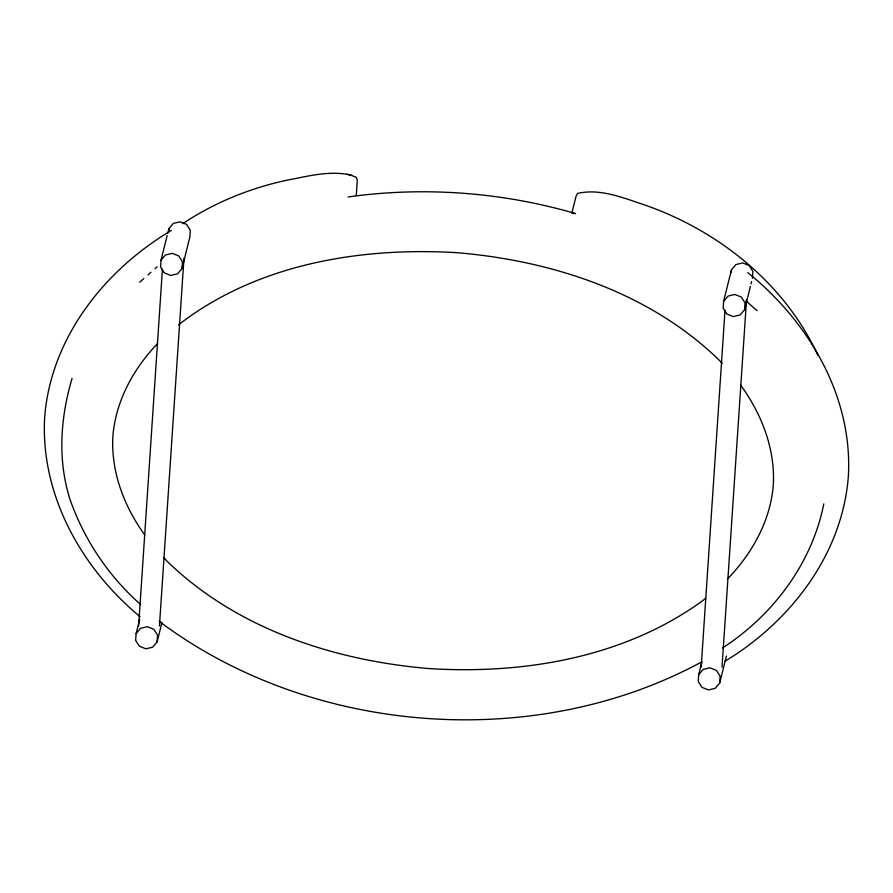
<?xml version="1.0" encoding="UTF-8"?>
<svg xmlns="http://www.w3.org/2000/svg" width="893" height="893" viewBox="0 0 893 893"><rect width="100%" height="100%" fill="white"/><g stroke="black" fill="none" stroke-linecap="round" stroke-linejoin="round"><path stroke-width="1.34" d="M139.676 619.262L136.116 633.55L135.658 640.393L139.386 646.231L145.86 648.831L152.625 647.202L157.09 641.955L161.946 622.477M167.181 235.518L161.019 260.198L160.573 267.04L164.29 272.878L170.775 275.468L177.528 273.838L181.993 268.603L189.852 237.08L190.309 230.238L186.592 224.4L180.107 221.799L173.342 223.429L168.889 228.675L167.75 233.24M138.627 625.87L162.414 269.262M168.699 231.41L168.889 228.675M157.09 641.955L157.548 635.113L153.819 629.275L147.345 626.685L140.581 628.315L136.116 633.55M181.993 268.603L182.451 261.761L178.723 255.923L172.249 253.322L165.484 254.952L161.019 260.198M159.445 625.993L183.969 258.289M356.296 195.366L357.312 180.14L356.207 177.238L349.833 174.872M701.943 661.68L698.706 674.661L698.248 681.515L701.965 687.342L708.45 689.943L715.215 688.313L719.669 683.078L726.389 656.121M752.442 278.203L752.899 271.349L749.171 265.522L742.697 262.922L735.932 264.551L731.467 269.786L723.609 301.309L723.151 308.152L726.88 313.99L733.354 316.591L740.118 314.961L744.583 309.726L750.41 286.34M701.206 666.982L725.004 310.373M731.289 272.521L731.467 269.786M719.669 683.078L720.126 676.235L716.409 670.397L709.924 667.797L703.159 669.426L698.706 674.661M744.583 309.726L745.03 302.872L741.313 297.045L734.827 294.444L728.074 296.074L723.609 301.309M722.024 667.116L746.559 299.401M72.076 378.42C60.356 417.857 57.398 460.141 70.123 499.756C84.288 539.941 108.734 576.42 140.714 604.572M571.833 213.248L576.097 196.125L577.559 193.424C599.181 188.401 621.271 197.085 641.487 203.894C716.688 229.088 784.556 282.824 818.01 355.503M751.013 283.907L751.582 281.619M823.815 503.864C811.971 563.416 773.081 615.199 722.582 647.938M157.548 343.593C133.314 368.865 115.655 401.18 112.853 436.51C110.944 472.04 124.183 506.532 144.778 535.019M727.762 578.72C752.319 553.158 770.536 520.597 773.316 484.776C775.314 448.755 761.55 413.939 740.677 385.117M139.699 282.177L143.795 278.56M147.903 274.955L150.984 272.242M155.081 268.626L157.135 266.817M178.578 324.806C256.715 264.105 360.236 246.859 456.959 252.686C552.376 260.678 649.825 292.491 719.546 360.493L722.18 363.574M705.582 598.254L703.561 600.029C625.234 657.393 524.414 674.528 429.22 668.589C333.803 660.597 236.355 628.784 166.634 560.782L163.988 557.712M171.289 230.506C104.459 270.11 50.611 338.179 44.65 417.589C40.319 494.912 81.631 568.339 140.034 616.661M182.596 223.73C216.419 201.193 255.197 185.99 295.136 178.589C313.711 174.838 333.167 170.641 351.987 175.341M725.161 661.121C790.539 621.662 842.434 554.207 848.35 476.326C852.938 396.459 808.567 321.547 747.787 272.644M701.016 662.271C534.974 752.073 312.595 735.185 161.186 622.812L159.144 620.992M348.036 196.962C423.829 186.336 502.134 192.107 575.583 213.594L572.592 213.382M347.109 174.291L349.163 174.738M746.023 300.908L756.974 310.664"/></g></svg>
